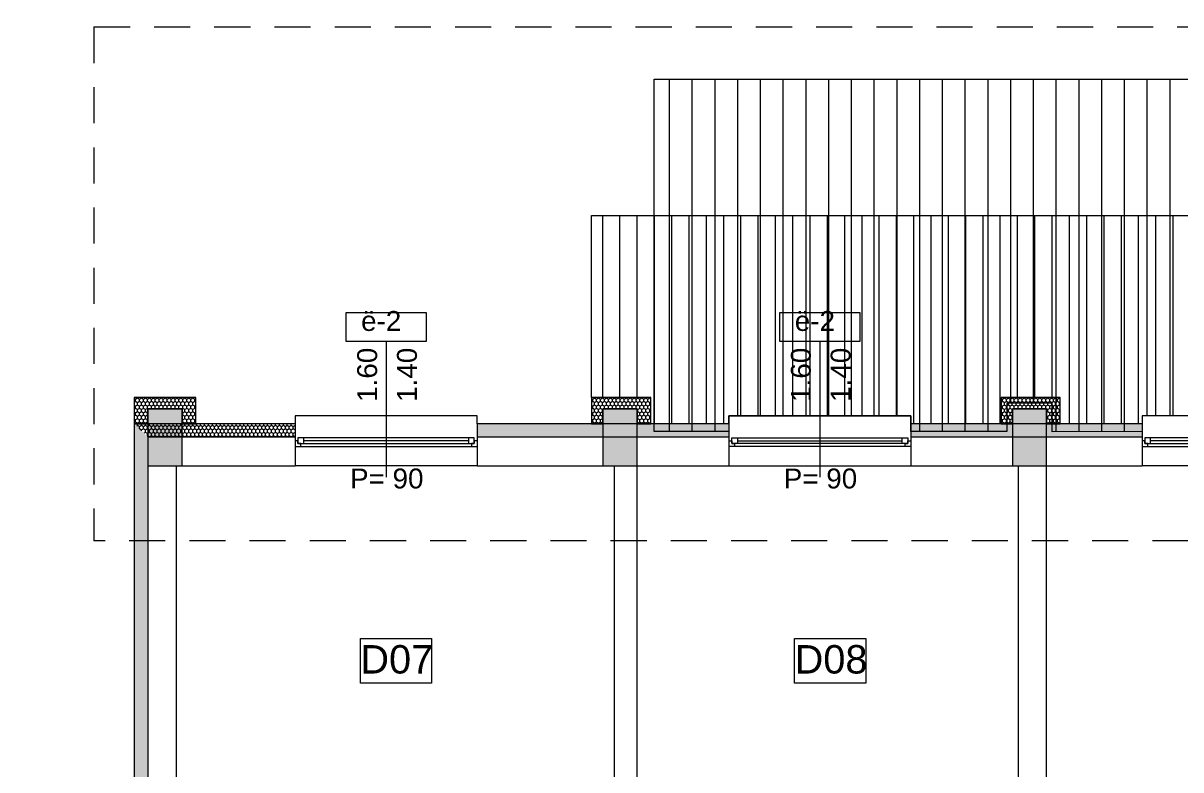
# Model space of a CAD drawing. Header units: feet. Extents: x 2796058 to 2855058, y -67651 to -26651.
# Drawn here: x 2818571 to 2828749, y -41532 to -34967 of the extents above; entities that cross this region are included whole.
import ezdxf
from ezdxf.enums import TextEntityAlignment as Align

# ---------------------------------------------------------------- set-up
doc = ezdxf.new("R2010")
doc.units = ezdxf.units.FT
doc.header["$MEASUREMENT"] = 0
doc.linetypes.add('Long Dashed', pattern=[529.166651, 317.499995, -211.666656])
doc.layers.add('0_muret e jashtme', color=7, linetype='Continuous')
doc.layers.add('Dimensioning - General', color=7, linetype='Continuous')
for name, color, linetype, lineweight in [('0_muret e jashtme_Pen_No__1', 7, 'Continuous', 0), ('0_muret e jashtme_Pen_No__19', 255, 'Continuous', 0), ('ARCHICAD Window Markers_Pen_No__20', 1, 'Continuous', 0), ('ARCHICAD Windows_Pen_No__20', 1, 'Continuous', 0), ('Dimensioning - General_Pen_No__1', 7, 'Continuous', 0), ('Shell - Roof_Pen_No__21', 7, 'Continuous', 0), ('Structural - Bearing_Pen_No__1', 7, 'Continuous', 0), ('Text blocks_Pen_No__2', 8, 'Continuous', 0)]:
    doc.layers.add(name, color=color, linetype=linetype, lineweight=lineweight)
for name, color, linetype, lineweight, true_color in [('0_muret e jashtme_Pen_No__14', 7, 'Continuous', 0, 0xbd8b17), ('Structural - Bearing_Pen_No__104', 7, 'Continuous', 0, 0x96e196), ('Structural - Bearing_Pen_No__105', 7, 'Continuous', 0, 0xcae6ff)]:
    doc.layers.add(name, color=color, linetype=linetype, lineweight=lineweight, true_color=true_color)
doc.styles.add('GENERATED_STYLE_1', font='arial.ttf')
doc.dimstyles.new('GENERATED_STYLE__1', dxfattribs={"dimtxt": 250, "dimasz": 190, "dimexe": 0.18, "dimexo": 3, "dimgap": 0.09, "dimtad": 1, "dimtih": 1, "dimtoh": 1, "dimlfac": 0.001, "dimzin": 0, "dimdsep": 46, "dimtxsty": 'GENERATED_STYLE_1', "dimblk": 'ARROWHEAD_2', "dimblk1": 'ARROWHEAD_2', "dimblk2": 'ARROWHEAD_2', "dimcen": 0.09, "dimclrd": 7, "dimclre": 7, "dimclrt": 7, "dimadec": 0, "dimazin": 0, "dimtfac": 1, "dimtdec": 4, "dimtmove": 0, "dimatfit": 3, "dimfxl": 1, "dimtolj": 1, "dimtzin": 0, "dimarcsym": 0})
pattern_1 = [(90, (2247653.822, -76424.967), (-34.6410162, 0), [20, -40]), (90, (2247636.502, -76394.967), (-34.6410162, 0), [20, -40]), (150, (2247653.822, -76404.967), (17.320508, 30), [20, -40]), (150, (2247619.18, -76404.967), (17.320508, 30), [20, -40]), (210, (2247653.822, -76424.967), (-17.320508, 30), [20, -40]), (210, (2247619.18, -76424.967), (-17.320508, 30), [20, -40])]

# ---------------------------------------------------------------- blocks, each defined once
blk = doc.blocks.new('Window 22_2')
at = {"layer": 'ARCHICAD Windows_Pen_No__20', "color": 1, "linetype": 'Continuous', "lineweight": 0}
for p, q in [((-800, 150), (-800, 220)), ((-800, 220), (800, 220)), ((800, 220), (800, 150)), ((-800, 150), (-800, 30)), ((800, 150), (800, 30)), ((-800, 30), (-800, 0)), ((-800, 0), (-775, 0)), ((-800, 0), (-800, -50)), ((-800, 0), (-800, -50)), ((-775, 25), (-725, 25)), ((-775, -25), (-775, 25)), ((-775, 0), (-775, -25)), ((-725, 25), (725, 25)), ((-725, 25), (-725, -25)), ((-725, 25), (725, 25)), ((-725, 0), (725, 0)), ((725, -25), (725, 25)), ((725, 25), (775, 25)), ((775, 25), (775, -25)), ((775, -25), (775, 0)), ((775, 0), (800, 0)), ((800, 30), (800, 0)), ((800, 0), (800, -50)), ((800, 0), (800, -50)), ((-750, -50), (-800, -50)), ((-800, -50), (-800, -220)), ((-775, -25), (-750, -25)), ((-725, -25), (-775, -25)), ((-750, -25), (-750, -50)), ((750, -50), (-750, -50)), ((725, -25), (-725, -25)), ((775, -25), (725, -25)), ((750, -50), (750, -25)), ((750, -25), (775, -25)), ((800, -50), (750, -50)), ((800, -50), (800, -220)), ((-800, -220), (800, -220))]:
    blk.add_line(p, q, dxfattribs=at)
blk = doc.blocks.new('W Marker 22')
at = {"layer": 'ARCHICAD Window Markers_Pen_No__20', "color": 1, "linetype": 'Continuous', "lineweight": 0}
for p, q in [((354, 975), (-354, 975)), ((-354, 975), (-354, 725)), ((354, 725), (354, 975)), ((-354, 725), (354, 725)), ((0, 725), (0, -470))]:
    blk.add_line(p, q, dxfattribs=at)
at = {"layer": 'ARCHICAD Window Markers_Pen_No__20', "color": 1, "lineweight": 0, "style": 'GENERATED_STYLE_1'}
for tag, rotation, p in [('AC_MarkerText_1', 180, (220, 1055)), ('AC_MarkerText_2_0', 270, (-322, 657)), ('AC_MarkerText_2_1', 270, (28, 657)), ('AC_MarkerText_4', 180, (417, -328))]:
    blk.add_attdef(tag, text='', height=175, rotation=rotation, dxfattribs=at).set_placement(p, align=Align.BOTTOM_LEFT)
blk = doc.blocks.new('Wall_4', base_point=(2819918, -38859))
at = {"layer": '0_muret e jashtme_Pen_No__14', "linetype": 'Continuous', "lineweight": 0, "true_color": 0xbd8b17}
h = blk.add_hatch(dxfattribs=at)
h.set_pattern_fill('STYROFOAM_SM_INSULATION', color=42, style=0, pattern_type=2)
h.set_pattern_definition(pattern_1)
h.paths.add_polyline_path([(2820962, -38489), (2819548, -38489), (2819668, -38609), (2820962, -38609)])
h = blk.add_hatch(dxfattribs=at)
h.set_pattern_fill('STYROFOAM_SM_INSULATION', color=42, style=0, pattern_type=2)
h.set_pattern_definition(pattern_1)
h.paths.add_polyline_path([(2824775, -38489), (2822562, -38489), (2822562, -38609), (2824775, -38609)])
h = blk.add_hatch(dxfattribs=at)
h.set_pattern_fill('STYROFOAM_SM_INSULATION', color=42, style=0, pattern_type=2)
h.set_pattern_definition(pattern_1)
h.paths.add_polyline_path([(2826375, -38609), (2828408, -38609), (2828408, -38489), (2826375, -38489)])
at = {"layer": '0_muret e jashtme_Pen_No__1', "color": 7, "linetype": 'Continuous', "lineweight": 0}
for p, q in [((2820962, -38489), (2820962, -38609)), ((2822562, -38489), (2822562, -38609)), ((2824775, -38489), (2824775, -38609)), ((2826375, -38489), (2826375, -38609)), ((2828408, -38489), (2828408, -38609)), ((2820962, -38609), (2819668, -38609)), ((2820962, -38609), (2820962, -38639)), ((2820962, -38639), (2820962, -38689)), ((2824775, -38609), (2822562, -38609)), ((2822562, -38609), (2822562, -38639)), ((2822562, -38639), (2822562, -38689)), ((2824775, -38609), (2824775, -38639)), ((2824775, -38639), (2824775, -38689)), ((2828408, -38609), (2826375, -38609)), ((2826375, -38609), (2826375, -38639)), ((2826375, -38639), (2826375, -38689)), ((2828408, -38609), (2828408, -38639)), ((2828408, -38639), (2828408, -38689)), ((2820962, -38689), (2820962, -38859)), ((2822562, -38689), (2822562, -38859)), ((2824775, -38689), (2824775, -38859)), ((2826375, -38689), (2826375, -38859)), ((2828408, -38689), (2828408, -38859))]:
    blk.add_line(p, q, dxfattribs=at)
at = {"layer": '0_muret e jashtme_Pen_No__1', "color": 7, "linetype": 'Continuous', "lineweight": 0, "flags": 128}
for points in [[(2820962, -38489), (2819548, -38489)], [(2824775, -38489), (2822562, -38489)], [(2828408, -38489), (2826375, -38489)], [(2819918, -38859), (2820962, -38859)], [(2822562, -38859), (2823768, -38859)], [(2823968, -38859), (2824775, -38859)], [(2826375, -38859), (2827318, -38859)], [(2827568, -38859), (2828408, -38859)]]:
    blk.add_lwpolyline(points, dxfattribs=at)
at = {"layer": 'ARCHICAD Window Markers_Pen_No__20', "color": 1, "linetype": 'Continuous', "lineweight": 0}
ref = blk.add_blockref('W Marker 22', (2821762, -38489), dxfattribs=at)
ref.add_attrib('AC_MarkerText_1', 'ë-2', dxfattribs={"color": 1, "lineweight": 0, "height": 175, "style": 'GENERATED_STYLE_1'}).set_placement((2821542, -37726), align=Align.BOTTOM_LEFT)
ref.add_attrib('AC_MarkerText_2', '1.60', dxfattribs={"color": 1, "lineweight": 0, "height": 175, "rotation": 90, "style": 'GENERATED_STYLE_1'}).set_placement((2821735, -38297), align=Align.BOTTOM_LEFT)
ref.add_attrib('AC_MarkerText_3', '1.40', dxfattribs={"color": 1, "lineweight": 0, "height": 175, "rotation": 90, "style": 'GENERATED_STYLE_1'}).set_placement((2822085, -38297), align=Align.BOTTOM_LEFT)
ref.add_attrib('AC_MarkerText_4', 'P= 90', dxfattribs={"color": 1, "lineweight": 0, "height": 175, "style": 'GENERATED_STYLE_1'}).set_placement((2821445, -39111), align=Align.BOTTOM_LEFT)
ref = blk.add_blockref('W Marker 22', (2825575, -38489), dxfattribs=at)
ref.add_attrib('AC_MarkerText_1', 'ë-2', dxfattribs={"color": 1, "lineweight": 0, "height": 175, "style": 'GENERATED_STYLE_1'}).set_placement((2825355, -37726), align=Align.BOTTOM_LEFT)
ref.add_attrib('AC_MarkerText_2', '1.60', dxfattribs={"color": 1, "lineweight": 0, "height": 175, "rotation": 90, "style": 'GENERATED_STYLE_1'}).set_placement((2825548, -38297), align=Align.BOTTOM_LEFT)
ref.add_attrib('AC_MarkerText_3', '1.40', dxfattribs={"color": 1, "lineweight": 0, "height": 175, "rotation": 90, "style": 'GENERATED_STYLE_1'}).set_placement((2825898, -38297), align=Align.BOTTOM_LEFT)
ref.add_attrib('AC_MarkerText_4', 'P= 90', dxfattribs={"color": 1, "lineweight": 0, "height": 175, "style": 'GENERATED_STYLE_1'}).set_placement((2825258, -39111), align=Align.BOTTOM_LEFT)
at = {"layer": 'ARCHICAD Windows_Pen_No__20', "color": 1, "linetype": 'Continuous', "lineweight": 0, "xscale": -1, "zscale": 1000}
for p in [(2821762, -38639), (2829208, -38639)]:
    blk.add_blockref('Window 22_2', p, dxfattribs=at)
at = {"layer": 'ARCHICAD Windows_Pen_No__20', "color": 1, "linetype": 'Continuous', "lineweight": 0, "zscale": 1000}
blk.add_blockref('Window 22_2', (2825575, -38639), dxfattribs=at)
blk = doc.blocks.new('Window 22')
at = {"layer": 'ARCHICAD Windows_Pen_No__20', "color": 1, "linetype": 'Continuous', "lineweight": 0}
for p, q in [((-400, 150), (-400, 220)), ((-400, 220), (400, 220)), ((400, 220), (400, 150)), ((-400, 150), (-400, 30)), ((400, 150), (400, 30)), ((-400, 30), (-400, 0)), ((-400, 0), (-375, 0)), ((-400, 0), (-400, -50)), ((-400, 0), (-400, -50)), ((-375, 25), (-325, 25)), ((-375, -25), (-375, 25)), ((-375, 0), (-375, -25)), ((-325, 25), (325, 25)), ((-325, 25), (-325, -25)), ((-325, 25), (325, 25)), ((-325, 0), (325, 0)), ((325, -25), (325, 25)), ((325, 25), (375, 25)), ((375, 25), (375, -25)), ((375, -25), (375, 0)), ((375, 0), (400, 0)), ((400, 30), (400, 0)), ((400, 0), (400, -50)), ((400, 0), (400, -50)), ((-350, -50), (-400, -50)), ((-400, -50), (-400, -220)), ((-375, -25), (-350, -25)), ((-325, -25), (-375, -25)), ((-350, -25), (-350, -50)), ((350, -50), (-350, -50)), ((325, -25), (-325, -25)), ((375, -25), (325, -25)), ((350, -50), (350, -25)), ((350, -25), (375, -25)), ((400, -50), (350, -50)), ((400, -50), (400, -220)), ((-400, -220), (400, -220))]:
    blk.add_line(p, q, dxfattribs=at)
blk = doc.blocks.new('W Marker 22_2')
at = {"layer": 'ARCHICAD Window Markers_Pen_No__20', "color": 1, "linetype": 'Continuous', "lineweight": 0}
for p, q in [((0, -1095), (0, 100)), ((-354, -1095), (-354, -1345)), ((354, -1095), (-354, -1095)), ((354, -1345), (354, -1095)), ((-354, -1345), (354, -1345))]:
    blk.add_line(p, q, dxfattribs=at)
at = {"layer": 'ARCHICAD Window Markers_Pen_No__20', "color": 1, "lineweight": 0, "style": 'GENERATED_STYLE_1'}
for tag, rotation, p in [('AC_MarkerText_2_1', 90, (-28, -913)), ('AC_MarkerText_2_0', 90, (322, -913)), ('AC_MarkerText_4', 180, (417, 367)), ('AC_MarkerText_1', 180, (220, -1015))]:
    blk.add_attdef(tag, text='', height=175, rotation=rotation, dxfattribs=at).set_placement(p, align=Align.BOTTOM_LEFT)
blk = doc.blocks.new('Wall_5', base_point=(2819918, -38859))
at = {"layer": '0_muret e jashtme_Pen_No__14', "linetype": 'Continuous', "lineweight": 0, "true_color": 0xbd8b17}
h = blk.add_hatch(dxfattribs=at)
h.set_pattern_fill('STYROFOAM_SM_INSULATION', color=42, style=0, pattern_type=2)
h.set_pattern_definition(pattern_1)
h.paths.add_polyline_path([(2819548, -38489), (2819548, -43277), (2819668, -43277), (2819668, -38609)])
h = blk.add_hatch(dxfattribs=at)
h.set_pattern_fill('STYROFOAM_SM_INSULATION', color=42, style=0, pattern_type=2)
h.set_pattern_definition(pattern_1)
h.paths.add_polyline_path([(2819548, -44658), (2819668, -44658), (2819668, -44077), (2819548, -44077)])
at = {"layer": '0_muret e jashtme_Pen_No__1', "color": 7, "linetype": 'Continuous', "lineweight": 0}
for p, q in [((2819668, -38609), (2819668, -43277)), ((2819548, -43277), (2819668, -43277)), ((2819668, -43277), (2819698, -43277)), ((2819698, -43277), (2819748, -43277)), ((2819748, -43277), (2819918, -43277)), ((2819548, -44077), (2819668, -44077)), ((2819668, -44077), (2819668, -44658)), ((2819668, -44077), (2819698, -44077)), ((2819698, -44077), (2819748, -44077)), ((2819748, -44077), (2819918, -44077))]:
    blk.add_line(p, q, dxfattribs=at)
at = {"layer": '0_muret e jashtme_Pen_No__1', "color": 7, "linetype": 'Continuous', "lineweight": 0, "flags": 128}
for points in [[(2819548, -38489), (2819548, -43277)], [(2819918, -42509), (2819918, -38859)], [(2819918, -43277), (2819918, -42759)], [(2819548, -44077), (2819548, -44658)], [(2819918, -44658), (2819918, -44077)], [(2819548, -44658), (2819918, -44658)]]:
    blk.add_lwpolyline(points, dxfattribs=at)
at = {"layer": 'ARCHICAD Window Markers_Pen_No__20', "color": 1, "linetype": 'Continuous', "lineweight": 0}
ref = blk.add_blockref('W Marker 22_2', (2819918, -43677), dxfattribs=dict(at, rotation=270))
ref.add_attrib('AC_MarkerText_1', 'ë-6', dxfattribs={"color": 1, "lineweight": 0, "height": 175, "rotation": 90, "style": 'GENERATED_STYLE_1'}).set_placement((2818846, -43840), align=Align.BOTTOM_LEFT)
ref.add_attrib('AC_MarkerText_2', '80', dxfattribs={"color": 1, "lineweight": 0, "height": 175, "rotation": 360, "style": 'GENERATED_STYLE_1'}).set_placement((2818948, -43942), align=Align.BOTTOM_LEFT)
ref.add_attrib('AC_MarkerText_2_1', '80', dxfattribs={"color": 1, "lineweight": 0, "height": 175, "rotation": 360, "style": 'GENERATED_STYLE_1'}).set_placement((2818948, -43592), align=Align.BOTTOM_LEFT)
ref.add_attrib('AC_MarkerText_4', 'P= 1.30', dxfattribs={"color": 1, "lineweight": 0, "height": 175, "rotation": 90, "style": 'GENERATED_STYLE_1'}).set_placement((2820228, -44037), align=Align.BOTTOM_LEFT)
at = {"layer": 'ARCHICAD Windows_Pen_No__20', "color": 1, "linetype": 'Continuous', "lineweight": 0, "zscale": 1000, "rotation": 90}
blk.add_blockref('Window 22', (2819698, -43677), dxfattribs=at)
blk = doc.blocks.new('Wall_10', base_point=(2827568, -38859))
at = {"layer": '0_muret e jashtme_Pen_No__1', "color": 7, "linetype": 'Continuous', "lineweight": 0, "flags": 128}
for points in [[(2827318, -38859), (2827318, -42509)], [(2827568, -42509), (2827568, -38859)]]:
    blk.add_lwpolyline(points, dxfattribs=at)
blk = doc.blocks.new('Wall_33', base_point=(2823768, -38859))
at = {"layer": '0_muret e jashtme_Pen_No__1', "color": 7, "linetype": 'Continuous', "lineweight": 0, "flags": 128}
for points in [[(2823768, -38859), (2823768, -42509)], [(2823968, -42509), (2823968, -38859)]]:
    blk.add_lwpolyline(points, dxfattribs=at)
blk = doc.blocks.new('*D95', base_point=(2247654, -76425))
at = {"layer": 'Dimensioning - General_Pen_No__1', "color": 7, "linetype": 'Continuous', "lineweight": 0, "transparency": 16777216}
for p, q in [((2835288, -34079), (2835288, -34454)), ((2819596, -34392), (2819740, -34142)), ((2835216, -34392), (2835360, -34142)), ((2835288, -34267), (2819668, -34267)), ((2835410, -34267), (2835288, -34267))]:
    blk.add_line(p, q, dxfattribs=at)
at = {"layer": 'Dimensioning - General_Pen_No__1', "color": 7, "lineweight": 0, "transparency": 16777216, "char_height": 250, "attachment_point": 7, "style": 'GENERATED_STYLE_1'}
for s, insert in [('\\A1;10', (2819740, -34217)), ('\\A1;15.55', (2827240, -34217))]:
    blk.add_mtext(s, dxfattribs=dict(at, insert=insert))
blk = doc.blocks.new('ARROWHEAD_2')
at = {"color": 0, "linetype": 'Continuous', "lineweight": 0}
for p, q in [((-0.378, -0.655), (0.378, 0.655)), ((0, 0), (-1, 0))]:
    blk.add_line(p, q, dxfattribs=at)
blk = doc.blocks.new('*D98', base_point=(2247654, -76425))
at = {"layer": 'Dimensioning - General_Pen_No__1', "color": 7, "linetype": 'Continuous', "lineweight": 0, "transparency": 16777216}
for p, q in [((2804018, -34079), (2804018, -34454)), ((2819568, -34079), (2819568, -34454)), ((2804090, -34142), (2803946, -34392)), ((2819496, -34392), (2819640, -34142)), ((2804018, -34267), (2803896, -34267)), ((2819568, -34267), (2804018, -34267)), ((2819668, -34267), (2819568, -34267))]:
    blk.add_line(p, q, dxfattribs=at)
at = {"layer": 'Dimensioning - General_Pen_No__1', "color": 7, "lineweight": 0, "transparency": 16777216, "insert": (2811366, -34217), "char_height": 250, "attachment_point": 7, "style": 'GENERATED_STYLE_1'}
blk.add_mtext('\\A1;15.55', dxfattribs=at)
blk = doc.blocks.new('*D99', base_point=(2247654, -76425))
at = {"layer": 'Dimensioning - General_Pen_No__1', "color": 7, "linetype": 'Continuous', "lineweight": 0, "transparency": 16777216}
for p, q in [((2804018, -33473), (2804018, -33848)), ((2835288, -33473), (2835288, -33848)), ((2804090, -33535), (2803946, -33785)), ((2835216, -33785), (2835360, -33535)), ((2804018, -33660), (2803896, -33660)), ((2835288, -33660), (2804018, -33660)), ((2835410, -33660), (2835288, -33660))]:
    blk.add_line(p, q, dxfattribs=at)
at = {"layer": 'Dimensioning - General_Pen_No__1', "color": 7, "lineweight": 0, "transparency": 16777216, "insert": (2819226, -33610), "char_height": 250, "attachment_point": 7, "style": 'GENERATED_STYLE_1'}
blk.add_mtext('\\A1;31.20', dxfattribs=at)

msp = doc.modelspace()

# ---------------------------------------------------------------- hatches: boundary and pattern name
at = {"layer": '0_muret e jashtme_Pen_No__14', "linetype": 'Continuous', "lineweight": 0, "true_color": 0xbd8b17}
h = msp.add_hatch(dxfattribs=at)
h.set_pattern_fill('STYROFOAM_SM_INSULATION', color=42, style=0, pattern_type=2)
h.set_pattern_definition(pattern_1)
h.paths.add_polyline_path([(2820088.323, -38488.549), (2820088.323, -38258.069), (2819548.173, -38258.069), (2819548.173, -38488.549), (2819668.173, -38488.549), (2819668.173, -38358.549), (2819968.173, -38358.549), (2819968.173, -38488.549)])
h = msp.add_hatch(dxfattribs=at)
h.set_pattern_fill('STYROFOAM_SM_INSULATION', color=42, style=0, pattern_type=2)
h.set_pattern_definition(pattern_1)
h.paths.add_polyline_path([(2824088.173, -38488.549), (2824088.173, -38258.069), (2823568.173, -38258.069), (2823568.173, -38488.549), (2823668.173, -38488.549), (2823668.173, -38358.549), (2823968.173, -38358.549), (2823968.173, -38488.549)])
h = msp.add_hatch(dxfattribs=at)
h.set_pattern_fill('STYROFOAM_SM_INSULATION', color=42, style=0, pattern_type=2)
h.set_pattern_definition(pattern_1)
h.paths.add_polyline_path([(2827688.173, -38488.549), (2827688.173, -38258.069), (2827168.173, -38258.069), (2827168.173, -38488.549), (2827268.173, -38488.549), (2827268.173, -38358.549), (2827568.173, -38358.549), (2827568.173, -38488.549)])
at = {"layer": '0_muret e jashtme_Pen_No__19', "linetype": 'Continuous', "lineweight": 0}
for points in [[(2819968.173, -38858.549), (2819968.173, -38358.549), (2819668.173, -38358.549), (2819668.173, -38858.549)], [(2823968.173, -38858.549), (2823968.173, -38358.549), (2823668.173, -38358.549), (2823668.173, -38858.549)], [(2827568.173, -38858.549), (2827568.173, -38358.549), (2827268.173, -38358.549), (2827268.173, -38858.549)]]:
    msp.add_hatch(color=255, dxfattribs=at).paths.add_polyline_path(points)
at = {"layer": 'Structural - Bearing_Pen_No__104', "linetype": 'Continuous', "lineweight": 0, "true_color": 0x96e196}
h = msp.add_hatch(dxfattribs=at)
h.set_pattern_fill('PLANK_FLOOR', color=81, style=0, pattern_type=2)
h.set_pattern_definition([(90, (2823058.01, -37821.34), (-152, 0), [])])
h.paths.add_polyline_path([(2823568.173, -38258.069), (2823568.173, -36658.549), (2830818.173, -36658.549), (2830818.173, -38258.069), (2830768.173, -38258.069), (2830768.173, -38488.549), (2830008.113, -38488.549), (2830008.113, -38418.549), (2828408.113, -38418.549), (2828408.113, -38488.549), (2827688.173, -38488.549), (2827688.173, -38258.069), (2827168.173, -38258.069), (2827168.173, -38488.549), (2826375.075, -38488.549), (2826375.075, -38418.549), (2824775.075, -38418.549), (2824775.075, -38488.549), (2824088.173, -38488.549), (2824088.173, -38258.069), (2823618.173, -38258.069)])
at = {"layer": 'Structural - Bearing_Pen_No__105', "linetype": 'Continuous', "lineweight": 0, "true_color": 0xcae6ff}
h = msp.add_hatch(dxfattribs=at)
h.set_pattern_fill('SOLDIER_COURSE', color=254, style=0, pattern_type=2)
h.set_pattern_definition([(90, (2247653.82, -76424.97), (-200, 0), [])])
h.paths.add_polyline_path([(2824119.462, -35458.549), (2830818.173, -35458.549), (2830818.173, -38559.095), (2830008.113, -38558.549), (2830008.113, -38418.549), (2828408.113, -38418.549), (2828408.113, -38558.549), (2827618.173, -38559.095), (2827618.173, -38308.549), (2827218.173, -38308.549), (2827218.173, -38558.549), (2826375.075, -38558.549), (2826375.075, -38418.549), (2824775.075, -38418.549), (2824775.075, -38558.549), (2824119.462, -38558.549), (2824119.462, -38308.549)])

# ---------------------------------------------------------------- linework, layer by layer
at = {"layer": '0_muret e jashtme_Pen_No__1', "color": 7, "linetype": 'Continuous', "lineweight": 0, "flags": 128}
for points in [[(2820088.323, -38488.549), (2820088.323, -38258.069), (2819548.173, -38258.069), (2819548.173, -38488.549), (2819668.173, -38488.549), (2819668.173, -38358.549), (2819968.173, -38358.549), (2819968.173, -38488.549)], [(2824088.173, -38488.549), (2824088.173, -38258.069), (2823568.173, -38258.069), (2823568.173, -38488.549), (2823668.173, -38488.549), (2823668.173, -38358.549), (2823968.173, -38358.549), (2823968.173, -38488.549)], [(2827688.173, -38488.549), (2827688.173, -38258.069), (2827168.173, -38258.069), (2827168.173, -38488.549), (2827268.173, -38488.549), (2827268.173, -38358.549), (2827568.173, -38358.549), (2827568.173, -38488.549)], [(2819968.173, -38858.549), (2819968.173, -38358.549), (2819668.173, -38358.549), (2819668.173, -38858.549)], [(2823968.173, -38858.549), (2823968.173, -38358.549), (2823668.173, -38358.549), (2823668.173, -38858.549)], [(2827568.173, -38858.549), (2827568.173, -38358.549), (2827268.173, -38358.549), (2827268.173, -38858.549)]]:
    msp.add_lwpolyline(points, close=True, dxfattribs=at)
at = {"layer": 'Shell - Roof_Pen_No__21', "color": 7, "linetype": 'Long Dashed', "lineweight": 0}
for p, q in [((2819193.124, -35000.362), (2832520.318, -35000.362)), ((2819193.124, -35000.362), (2819193.124, -39519.498)), ((2832520.318, -39519.498), (2819193.124, -39519.498))]:
    msp.add_line(p, q, dxfattribs=at)
at = {"layer": 'Structural - Bearing_Pen_No__1', "color": 7, "linetype": 'Continuous', "lineweight": 0, "flags": 128}
for points in [[(2824119.462, -35458.549), (2830818.173, -35458.549), (2830818.173, -38559.095), (2830008.113, -38558.549), (2830008.113, -38418.549), (2828408.113, -38418.549), (2828408.113, -38558.549), (2827618.173, -38559.095), (2827618.173, -38308.549), (2827218.173, -38308.549), (2827218.173, -38558.549), (2826375.075, -38558.549), (2826375.075, -38418.549), (2824775.075, -38418.549), (2824775.075, -38558.549), (2824119.462, -38558.549), (2824119.462, -38308.549)], [(2823568.173, -38258.069), (2823568.173, -36658.549), (2830818.173, -36658.549), (2830818.173, -38258.069), (2830768.173, -38258.069), (2830768.173, -38488.549), (2830008.113, -38488.549), (2830008.113, -38418.549), (2828408.113, -38418.549), (2828408.113, -38488.549), (2827688.173, -38488.549), (2827688.173, -38258.069), (2827168.173, -38258.069), (2827168.173, -38488.549), (2826375.075, -38488.549), (2826375.075, -38418.549), (2824775.075, -38418.549), (2824775.075, -38488.549), (2824088.173, -38488.549), (2824088.173, -38258.069), (2823618.173, -38258.069)]]:
    msp.add_lwpolyline(points, close=True, dxfattribs=at)
at = {"layer": 'Text blocks_Pen_No__2', "color": 8, "linetype": 'Continuous', "lineweight": 0, "flags": 128}
for points in [[(2821535.553, -40378.345), (2822161.839, -40378.345), (2822161.839, -40771.202), (2821535.553, -40771.202)], [(2825353.583, -40378.344), (2825979.869, -40378.344), (2825979.869, -40771.202), (2825353.583, -40771.202)]]:
    msp.add_lwpolyline(points, close=True, dxfattribs=at)

# ---------------------------------------------------------------- block references
at = {"layer": '0_muret e jashtme', "color": 7, "lineweight": 0}
for name, p in [('Wall_4', (2819918.173, -38858.549)), ('Wall_5', (2819918.173, -38858.549)), ('Wall_33', (2823768.173, -38858.549)), ('Wall_10', (2827568.173, -38858.549))]:
    msp.add_blockref(name, p, dxfattribs=at)

# ---------------------------------------------------------------- texts
at = {"layer": 'Text blocks_Pen_No__2', "color": 8, "linetype": 'Continuous', "lineweight": 0, "char_height": 250, "attachment_point": 1, "style": 'GENERATED_STYLE_1'}
for s, insert in [('\\A1;D07', (2821535.553, -40435.488)), ('\\A1;D08', (2825353.583, -40435.487))]:
    msp.add_mtext(s, dxfattribs=dict(at, insert=insert))

# ---------------------------------------------------------------- dimensions: what is measured, and where the dimension line sits
at = {"layer": 'Dimensioning - General', "color": 7, "linetype": 'Continuous', "lineweight": 0}
for base, p1, p2, text, picture, middle in [((2804018.173, -33660.232), (2835288.173, -34266.922), (2804018.173, -43991.934), '31.20', '*D99', (2819645.745, -33485.232)), ((2804018.173, -34266.922), (2819568.173, -34933.048), (2804018.173, -46491.934), '15.55', '*D98', (2811785.745, -34091.922)), ((2819668.173, -34266.922), (2835288.173, -40141.454), (2819668.173, -34933.048), '15.55', '*D95', (2827660.46, -34091.922))]:
    dim = msp.add_linear_dim(base=base, p1=p1, p2=p2, angle=180, text=text, dimstyle='GENERATED_STYLE__1', dxfattribs=at)
    dim.commit()
    dim.dimension.update_dxf_attribs({"geometry": picture, "text_midpoint": middle, "dimtype": 160})

doc.saveas('drawing.dxf')
